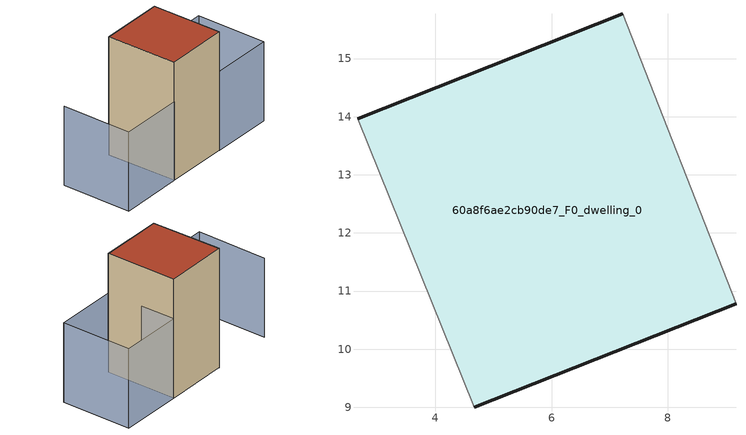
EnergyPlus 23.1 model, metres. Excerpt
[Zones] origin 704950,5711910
60a8f6ae2cb90de7_F0_dwelling_0
 floor ground (EU_floor_Construction): 9.17,10.79 7.22,15.77 2.66,13.96 4.67,9 z0
 wall outside (EU_wall_Construction): 2.66,13.96 7.22,15.77 / 9.17,10.79 4.67,9 z0:9
 wall adiabatic (EU_wall_Construction): 7.22,15.77 9.17,10.79 / 4.67,9 2.66,13.96 z0:9
 roof outside (EU_roof_Construction): 7.22,15.77 9.17,10.79 4.67,9 2.66,13.96 z9
shading: -1.8,12.21 0.12,7.2 / 2.7,13.98 4.67,9 / 4.67,9 0.12,7.2 / 9.17,10.78 7.22,15.77 / 7.22,15.77 11.64,17.5 / 11.64,17.5 13.6,12.51 / 13.6,12.51 9.17,10.78 z0:6
[Building]
EU S2 Campaign: North Axis=0; Terrain=City; Solar Distribution=FullExterior
[Site:Location]
London: Latitude=51.5; Longitude=-0.5; Time Zone=0; Elevation=25
[SizingPeriod:WeatherFileDays]
AnnualSizingPeriod: Begin Month=1; Begin Day of Month=1; End Month=12; End Day of Month=31; Day of Week for Start Day=Monday; Use Weather File Daylight Saving Period=No; Use Weather File Rain and Snow Indicators=No
[MATERIAL]
EU_InternalMass_Material: Roughness=MediumRough; Thickness=0.1; Conductivity=1; Density=1800; Specific Heat=900; Thermal Absorptance=0.9; Solar Absorptance=0.7; Visible Absorptance=0.7
[MATERIAL:NOMASS] Roughness=MediumRough; Thermal Absorptance=0.9; Solar Absorptance=0.7; Visible Absorptance=0.7
Name | Thermal Resistance
EU_wall_NoMass | 0.727863
EU_roof_NoMass | 0.773354
EU_floor_NoMass | 1.79329
[CONSTRUCTION]
EU_wall_Construction: EU_wall_NoMass
EU_roof_Construction: EU_roof_NoMass
EU_floor_Construction: EU_floor_NoMass
EU_InternalMass_Construction: EU_InternalMass_Material
[ZONE]
60a8f6ae2cb90de7_F0_dwelling_0: Type=1; Multiplier=1; Ceiling Height=autocalculate; Volume=235.044; Floor Area=autocalculate; Part of Total Floor Area=Yes
[INTERNALMASS]
60a8f6ae2cb90de7_F0_dwelling_0_EU_InternalMass: Construction=EU_InternalMass_Construction; Zone or ZoneList=60a8f6ae2cb90de7_F0_dwelling_0; Surface Area=26.1162
[OTHEREQUIPMENT]
EU_Step8_InternalGain_60a8f6ae2cb90de7_F0_dwelling_0_f000: Fuel Type=Electricity; Zone or ZoneList or Space or SpaceList=60a8f6ae2cb90de7_F0_dwelling_0; Schedule=EU_Step8_GainSchedule_60a8f6ae2cb90de7_F0_dwelling_0_f000; Design Level Calculation Method=Watts/Area; Power per Zone Floor Area=1; Fraction Latent=0; Fraction Radiant=0; Fraction Lost=0; Carbon Dioxide Generation Rate=0; EndUse Subcategory=EU_Step8_InternalGains
[ZONEVENTILATION:DESIGNFLOWRATE]
EU_ConstantAir_60a8f6ae2cb90de7_F0_dwelling_0: Zone or ZoneList or Space or SpaceList=60a8f6ae2cb90de7_F0_dwelling_0; Schedule=EU_AlwaysOn; Design Flow Rate Calculation Method=AirChanges/Hour; Air Changes per Hour=0.484901; Ventilation Type=Natural; Fan Pressure Rise=0; Fan Total Efficiency=1; Constant Term Coefficient=1; Temperature Term Coefficient=0; Velocity Term Coefficient=0; Velocity Squared Term Coefficient=0; Minimum Indoor Temperature=-100; Maximum Indoor Temperature=100; Delta Temperature=-100; Minimum Outdoor Temperature=-100; Maximum Outdoor Temperature=100; Maximum Wind Speed=40
[HVACTEMPLATE:THERMOSTAT]
EU_HeatOnly_60a8f6ae2cb90de7_F0_dwelling_0: Constant Heating Setpoint=20; Constant Cooling Setpoint=50
[HVACTEMPLATE:ZONE:IDEALLOADSAIRSYSTEM]
60a8f6ae2cb90de7_F0_dwelling_0: Template Thermostat=EU_HeatOnly_60a8f6ae2cb90de7_F0_dwelling_0; System Availability Schedule=EU_AlwaysOn; Maximum Heating Supply Air Temperature=50; Minimum Cooling Supply Air Temperature=13; Maximum Heating Supply Air Humidity Ratio=0.0156; Minimum Cooling Supply Air Humidity Ratio=0.0077; Heating Limit=NoLimit; Cooling Limit=NoLimit; Heating Availability Schedule=EU_AlwaysOn; Cooling Availability Schedule=EU_CoolingOff; Dehumidification Control Type=ConstantSensibleHeatRatio; Cooling Sensible Heat Ratio=0.7; Dehumidification Setpoint=60; Humidification Control Type=None; Humidification Setpoint=30; Outdoor Air Method=None; Outdoor Air Flow Rate per Person=0.00944; Outdoor Air Flow Rate per Zone Floor Area=0; Outdoor Air Flow Rate per Zone=0; Demand Controlled Ventilation Type=None; Outdoor Air Economizer Type=NoEconomizer; Heat Recovery Type=None; Sensible Heat Recovery Effectiveness=0.7; Latent Heat Recovery Effectiveness=0.65
[SIZING:ZONE]
60a8f6ae2cb90de7_F0_dwelling_0: Zone Cooling Design Supply Air Temperature Input Method=SupplyAirTemperature; Zone Cooling Design Supply Air Temperature=13; Zone Heating Design Supply Air Temperature Input Method=SupplyAirTemperature; Zone Heating Design Supply Air Temperature=50; Zone Cooling Design Supply Air Humidity Ratio=0.008; Zone Heating Design Supply Air Humidity Ratio=0.008; Cooling Design Air Flow Method=DesignDay; Cooling Design Air Flow Rate=0; Cooling Minimum Air Flow per Zone Floor Area=0.000762; Cooling Minimum Air Flow=0; Cooling Minimum Air Flow Fraction=0.2; Heating Design Air Flow Method=DesignDay; Heating Design Air Flow Rate=0; Heating Maximum Air Flow per Zone Floor Area=0.002032; Heating Maximum Air Flow=0.141576; Heating Maximum Air Flow Fraction=0.3; Account for Dedicated Outdoor Air System=No; Dedicated Outdoor Air System Control Strategy=NeutralSupplyAir; Dedicated Outdoor Air Low Setpoint Temperature for Design=autosize; Dedicated Outdoor Air High Setpoint Temperature for Design=autosize; Zone Load Sizing Method=Sensible Load Only No Latent Load; Zone Latent Cooling Design Supply Air Humidity Ratio Input Method=HumidityRatioDifference; Zone Cooling Design Supply Air Humidity Ratio Difference=0.005; Zone Latent Heating Design Supply Air Humidity Ratio Input Method=HumidityRatioDifference; Zone Humidification Design Supply Air Humidity Ratio Difference=0.005
[SCHEDULE:CONSTANT]
Name | Hourly Value
EU_AlwaysOn | 1
EU_CoolingOff | 0
[SCHEDULE:FILE]
EU_Step8_GainSchedule_60a8f6ae2cb90de7_F0_dwelling_0_f000: File=../../schedules/60a8f6ae2cb90de7/60a8f6ae2cb90de7_F0_dwelling_0_f000_gain.csv; Column Number=1; Rows to Skip at Top=0; Number of Hours of Data=8760; Column Separator=Comma; Interpolate to Timestep=No; Minutes per Item=60; Adjust Schedule for Daylight Savings=Yes
